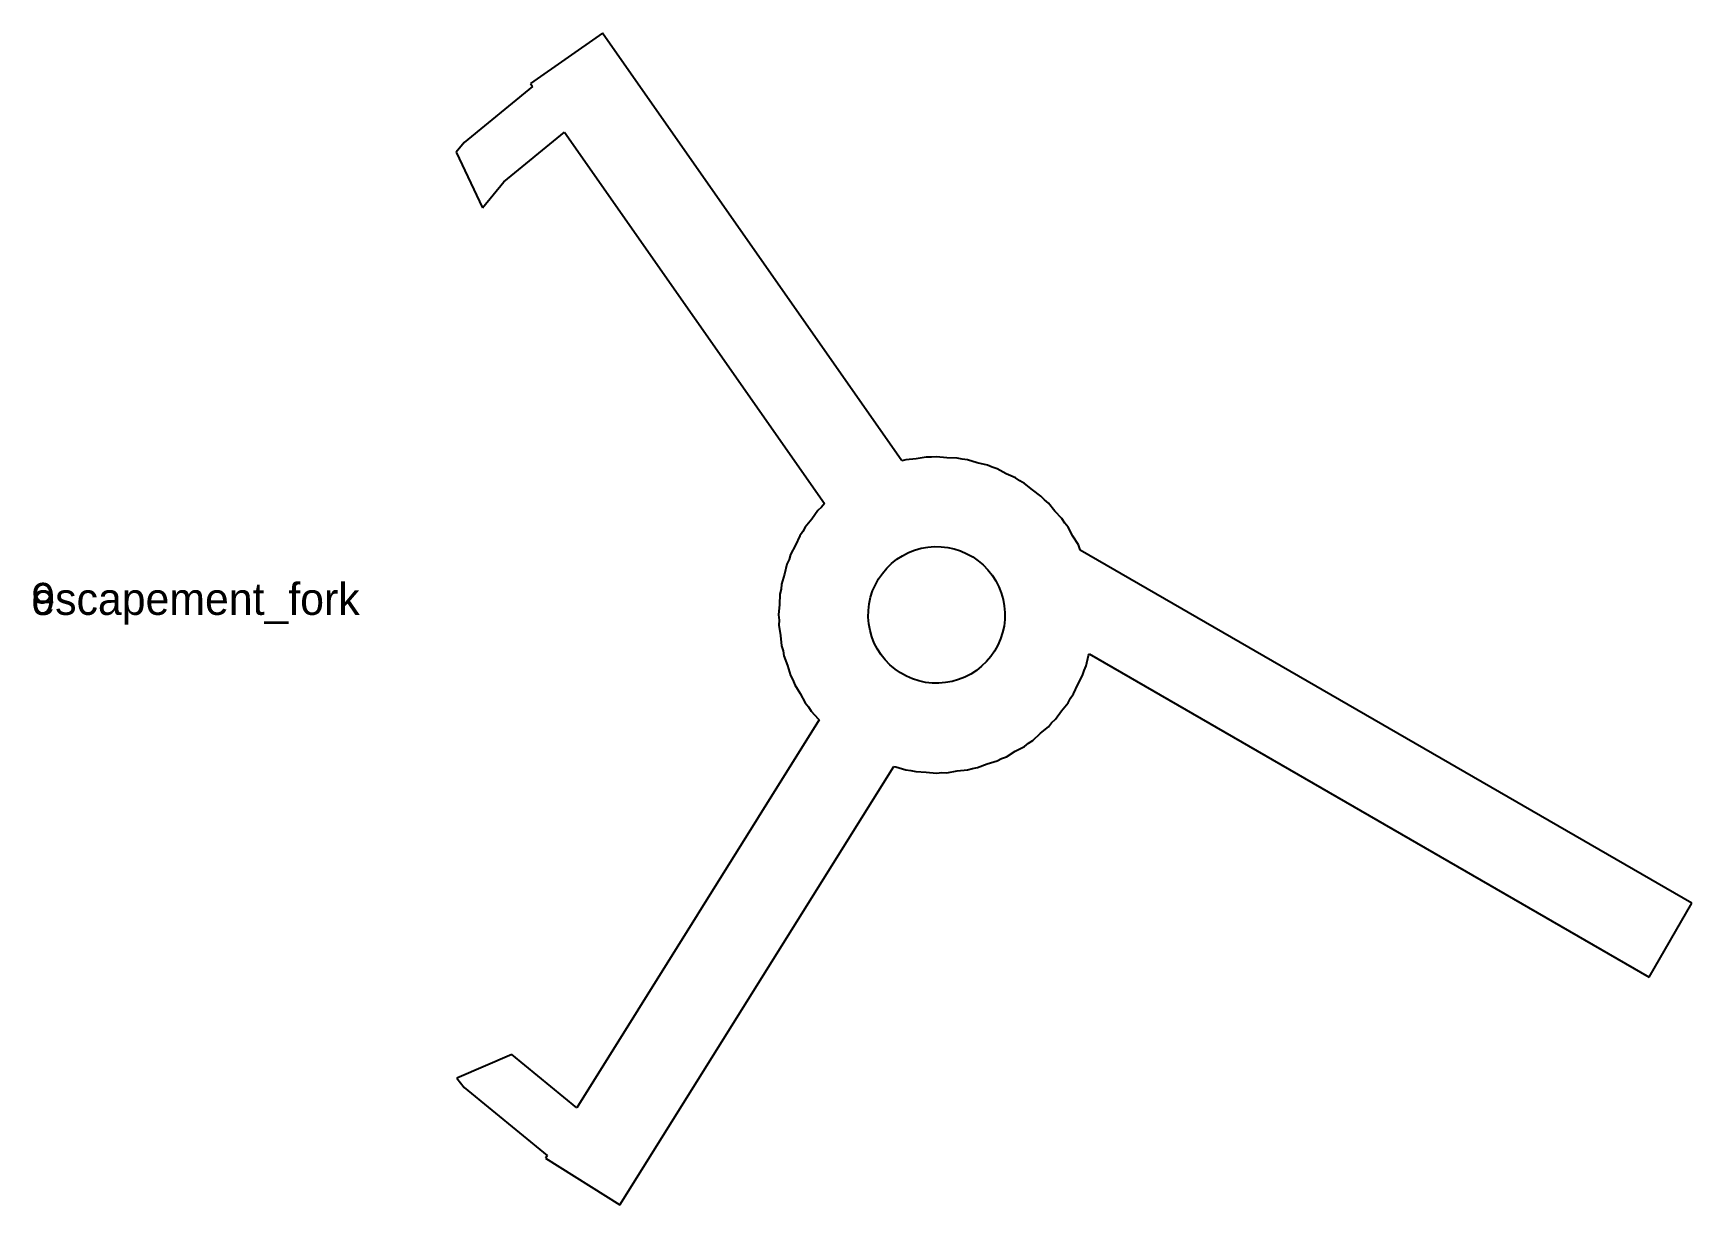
# Model space of a CAD drawing. Extents: x 0 to 156, y -55 to 55.
import ezdxf

# ---------------------------------------------------------------- set-up
doc = ezdxf.new("R2010")
doc.units = 0

msp = doc.modelspace()

# ---------------------------------------------------------------- linework, layer by layer
for p, q in [((53.5384, 54.5149), (46.7932, 49.7919)), ((81.6087, 14.4263), (53.5384, 54.5149)), ((46.7932, 49.7919), (46.9765, 49.53)), ((46.9765, 49.53), (40.5758, 44.277)), ((44.277, 40.5758), (49.9731, 45.2505)), ((49.9731, 45.2505), (74.3458, 10.4427)), ((40.5758, 44.277), (39.8184, 43.3541)), ((39.8184, 43.3541), (42.2771, 38.139)), ((42.2771, 38.139), (44.277, 40.5758)), ((81.9619, 14.5334), (81.6087, 14.4263)), ((82.9269, 14.6285), (81.9619, 14.5334)), ((83.8837, 14.7865), (82.9269, 14.6285)), ((84.3693, 14.7706), (83.8837, 14.7865)), ((84.8528, 14.8182), (84.3693, 14.7706)), ((85.8179, 14.7231), (84.8528, 14.8182)), ((86.787, 14.6914), (85.8179, 14.7231)), ((87.2601, 14.5811), (86.787, 14.6914)), ((87.7437, 14.5334), (87.2601, 14.5811)), ((88.6716, 14.252), (87.7437, 14.5334)), ((89.616, 14.0318), (88.6716, 14.252)), ((90.0585, 13.8313), (89.616, 14.0318)), ((90.5235, 13.6902), (90.0585, 13.8313)), ((91.3787, 13.2331), (90.5235, 13.6902)), ((92.2619, 12.8329), (91.3787, 13.2331)), ((92.6568, 12.5499), (92.2619, 12.8329)), ((93.0854, 12.3209), (92.6568, 12.5499)), ((93.835, 11.7057), (93.0854, 12.3209)), ((94.6231, 11.1409), (93.835, 11.7057)), ((94.9553, 10.7863), (94.6231, 11.1409)), ((73.7119, 9.77029), (73.1471, 8.9821)), ((74.0665, 10.1024), (73.7119, 9.77029)), ((74.3458, 10.4427), (74.0665, 10.1024)), ((95.3308, 10.478), (94.9553, 10.7863)), ((95.946, 9.72847), (95.3308, 10.478)), ((96.6089, 9.02074), (95.946, 9.72847)), ((72.3029, 7.80403), (72.0199, 7.40909)), ((72.5319, 8.23253), (72.3029, 7.80403)), ((73.1471, 8.9821), (72.5319, 8.23253)), ((96.8654, 8.60812), (96.6089, 9.02074)), ((97.1737, 8.23253), (96.8654, 8.60812)), ((97.6308, 7.37735), (97.1737, 8.23253)), ((71.6197, 6.52585), (71.1626, 5.67067)), ((72.0199, 7.40909), (71.6197, 6.52585)), ((82.7963, 6.05794), (83.3978, 6.24039)), ((83.3978, 6.24039), (84.0178, 6.34274)), ((84.0178, 6.34274), (84.6432, 6.40434)), ((84.6432, 6.40434), (85.2712, 6.38377)), ((85.2712, 6.38377), (85.8966, 6.32219)), ((85.8966, 6.32219), (86.5086, 6.17949)), ((98.1428, 6.55391), (97.6308, 7.37735)), ((98.3139, 6.09924), (98.1428, 6.55391)), ((70.821, 4.76314), (70.6009, 3.81891)), ((71.0215, 5.20564), (70.821, 4.76314)), ((71.1626, 5.67067), (71.0215, 5.20564)), ((80.176, 4.38031), (80.6346, 4.8098)), ((80.6346, 4.8098), (81.1205, 5.20859)), ((81.1205, 5.20859), (81.654, 5.54034)), ((81.654, 5.54034), (82.2083, 5.83664)), ((82.2083, 5.83664), (82.7963, 6.05794)), ((86.5086, 6.17949), (87.11, 5.99707)), ((87.11, 5.99707), (87.6822, 5.73779)), ((87.6822, 5.73779), (88.2366, 5.44145)), ((88.2366, 5.44145), (88.7473, 5.07553)), ((88.7473, 5.07553), (89.2332, 4.67676)), ((89.2332, 4.67676), (89.6627, 4.21815)), ((98.3253, 6.07808), (98.3139, 6.09924)), ((155.647, -27.0168), (98.3253, 6.07808)), ((70.6009, 3.81891), (70.3194, 2.89087)), ((79.1151, 2.82953), (79.4113, 3.38374)), ((79.4113, 3.38374), (79.7773, 3.89453)), ((79.7773, 3.89453), (80.176, 4.38031)), ((89.6627, 4.21815), (90.0614, 3.73238)), ((90.0614, 3.73238), (90.3932, 3.19873)), ((90.3932, 3.19873), (90.6894, 2.64453)), ((70.1614, 1.93416), (70.1297, 0.964996)), ((70.2717, 2.40733), (70.1614, 1.93416)), ((70.3194, 2.89087), (70.2717, 2.40733)), ((78.5306, 1.04387), (78.6733, 1.65578)), ((78.6733, 1.65578), (78.8557, 2.25714)), ((78.8557, 2.25714), (79.1151, 2.82953)), ((90.6894, 2.64453), (90.9108, 2.0564)), ((90.9108, 2.0564), (91.0932, 1.45505)), ((70.1297, 0.964996), (70.0346, 0)), ((70.0346, 0), (70.0823, -0.483643)), ((78.4485, -0.209656), (78.469, 0.418411)), ((78.469, 0.418411), (78.5306, 1.04387)), ((91.0932, 1.45505), (91.1956, 0.835022)), ((91.1956, 0.835022), (91.2572, 0.209656)), ((91.2572, 0.209656), (91.2366, -0.418411)), ((70.0823, -0.483643), (70.0664, -0.969147)), ((70.0664, -0.969147), (70.2243, -1.92587)), ((78.5101, -0.835022), (78.4485, -0.209656)), ((78.6124, -1.45505), (78.5101, -0.835022)), ((78.7948, -2.0564), (78.6124, -1.45505)), ((91.175, -1.04379), (91.0323, -1.65578)), ((91.2366, -0.418411), (91.175, -1.04379)), ((70.2243, -1.92587), (70.3194, -2.89087)), ((70.3194, -2.89087), (70.4604, -3.35583)), ((79.0162, -2.64453), (78.7948, -2.0564)), ((79.3124, -3.19873), (79.0162, -2.64453)), ((90.5905, -2.82953), (90.2943, -3.38374)), ((90.8499, -2.25714), (90.5905, -2.82953)), ((91.0323, -1.65578), (90.8499, -2.25714)), ((70.4604, -3.35583), (70.5396, -3.83522)), ((70.5396, -3.83522), (70.8811, -4.74274)), ((79.6443, -3.73238), (79.3124, -3.19873)), ((80.0429, -4.21815), (79.6443, -3.73238)), ((80.4725, -4.6768), (80.0429, -4.21815)), ((89.5296, -4.38034), (89.071, -4.80988)), ((89.9283, -3.89453), (89.5296, -4.38034)), ((90.2943, -3.38374), (89.9283, -3.89453)), ((98.8846, -4.76314), (99.1048, -3.8188)), ((99.1048, -3.8188), (99.1588, -3.64075)), ((99.1588, -3.64075), (151.647, -33.945)), ((70.8811, -4.74274), (71.1626, -5.67067)), ((71.1626, -5.67067), (71.3916, -6.09917)), ((71.3916, -6.09917), (71.5628, -6.55391)), ((80.9584, -5.07559), (80.4725, -4.6768)), ((81.469, -5.44145), (80.9584, -5.07559)), ((82.0235, -5.73784), (81.469, -5.44145)), ((82.5957, -5.99707), (82.0235, -5.73784)), ((83.197, -6.17949), (82.5957, -5.99707)), ((83.809, -6.32219), (83.197, -6.17949)), ((86.9092, -6.05797), (86.3079, -6.24039)), ((87.4973, -5.83661), (86.9092, -6.05797)), ((88.0516, -5.54034), (87.4973, -5.83661)), ((88.5851, -5.20859), (88.0516, -5.54034)), ((89.071, -4.80988), (88.5851, -5.20859)), ((98.0859, -6.52585), (98.543, -5.67067)), ((98.543, -5.67067), (98.6841, -5.2057)), ((98.6841, -5.2057), (98.8846, -4.76314)), ((71.5628, -6.55391), (72.0748, -7.37724)), ((72.0748, -7.37724), (72.5319, -8.23253)), ((84.4344, -6.38377), (83.809, -6.32219)), ((85.0624, -6.40434), (84.4344, -6.38377)), ((85.6879, -6.34274), (85.0624, -6.40434)), ((86.3079, -6.24039), (85.6879, -6.34274)), ((97.4027, -7.80403), (97.6857, -7.40909)), ((97.6857, -7.40909), (98.0859, -6.52585)), ((72.5319, -8.23253), (72.8402, -8.60812)), ((72.8402, -8.60812), (73.0968, -9.02074)), ((73.0968, -9.02074), (73.7595, -9.72835)), ((95.9937, -9.77029), (96.5585, -8.9821)), ((96.5585, -8.9821), (97.1737, -8.23253)), ((97.1737, -8.23253), (97.4027, -7.80403)), ((73.8501, -9.83867), (51.1293, -46.1994)), ((73.7595, -9.72835), (73.8501, -9.83867)), ((94.5813, -11.0932), (95.3308, -10.478)), ((95.3308, -10.478), (95.6391, -10.1024)), ((95.6391, -10.1024), (95.9937, -9.77029)), ((92.2301, -12.778), (93.0854, -12.3209)), ((93.0854, -12.3209), (93.461, -12.0126)), ((93.461, -12.0126), (93.8736, -11.756)), ((93.8736, -11.756), (94.5813, -11.0932)), ((88.688, -14.3133), (89.5956, -13.9717)), ((89.5956, -13.9717), (90.5235, -13.6902)), ((90.5235, -13.6902), (90.952, -13.4612)), ((90.952, -13.4612), (91.4067, -13.29)), ((91.4067, -13.29), (92.2301, -12.778)), ((55.1623, -55.2841), (80.8316, -14.2048)), ((80.8316, -14.2048), (81.034, -14.252)), ((81.034, -14.252), (81.9619, -14.5334)), ((81.9619, -14.5334), (82.4455, -14.5811)), ((82.4455, -14.5811), (82.9187, -14.6914)), ((82.9187, -14.6914), (83.8878, -14.7231)), ((83.8878, -14.7231), (84.8528, -14.8182)), ((84.8528, -14.8182), (85.3363, -14.7706)), ((85.3363, -14.7706), (85.822, -14.7865)), ((85.822, -14.7865), (86.7787, -14.6285)), ((86.7787, -14.6285), (87.7437, -14.5334)), ((87.7437, -14.5334), (88.2086, -14.3924)), ((88.2086, -14.3924), (88.688, -14.3133)), ((151.647, -33.945), (155.647, -27.0168)), ((45.042, -41.2037), (39.868, -43.4146)), ((51.1293, -46.1994), (45.042, -41.2037)), ((39.868, -43.4146), (40.5758, -44.277)), ((40.5758, -44.277), (48.3459, -50.6538)), ((48.3459, -50.6538), (48.1792, -50.9206)), ((48.1792, -50.9206), (55.1623, -55.2841))]:
    msp.add_line(p, q)

# ---------------------------------------------------------------- texts
at = {"color": 5}
for s in ['escapement_fork', '9']:
    msp.add_text(s, height=3, dxfattribs=at).set_placement((0, 0))

doc.saveas('drawing.dxf')
